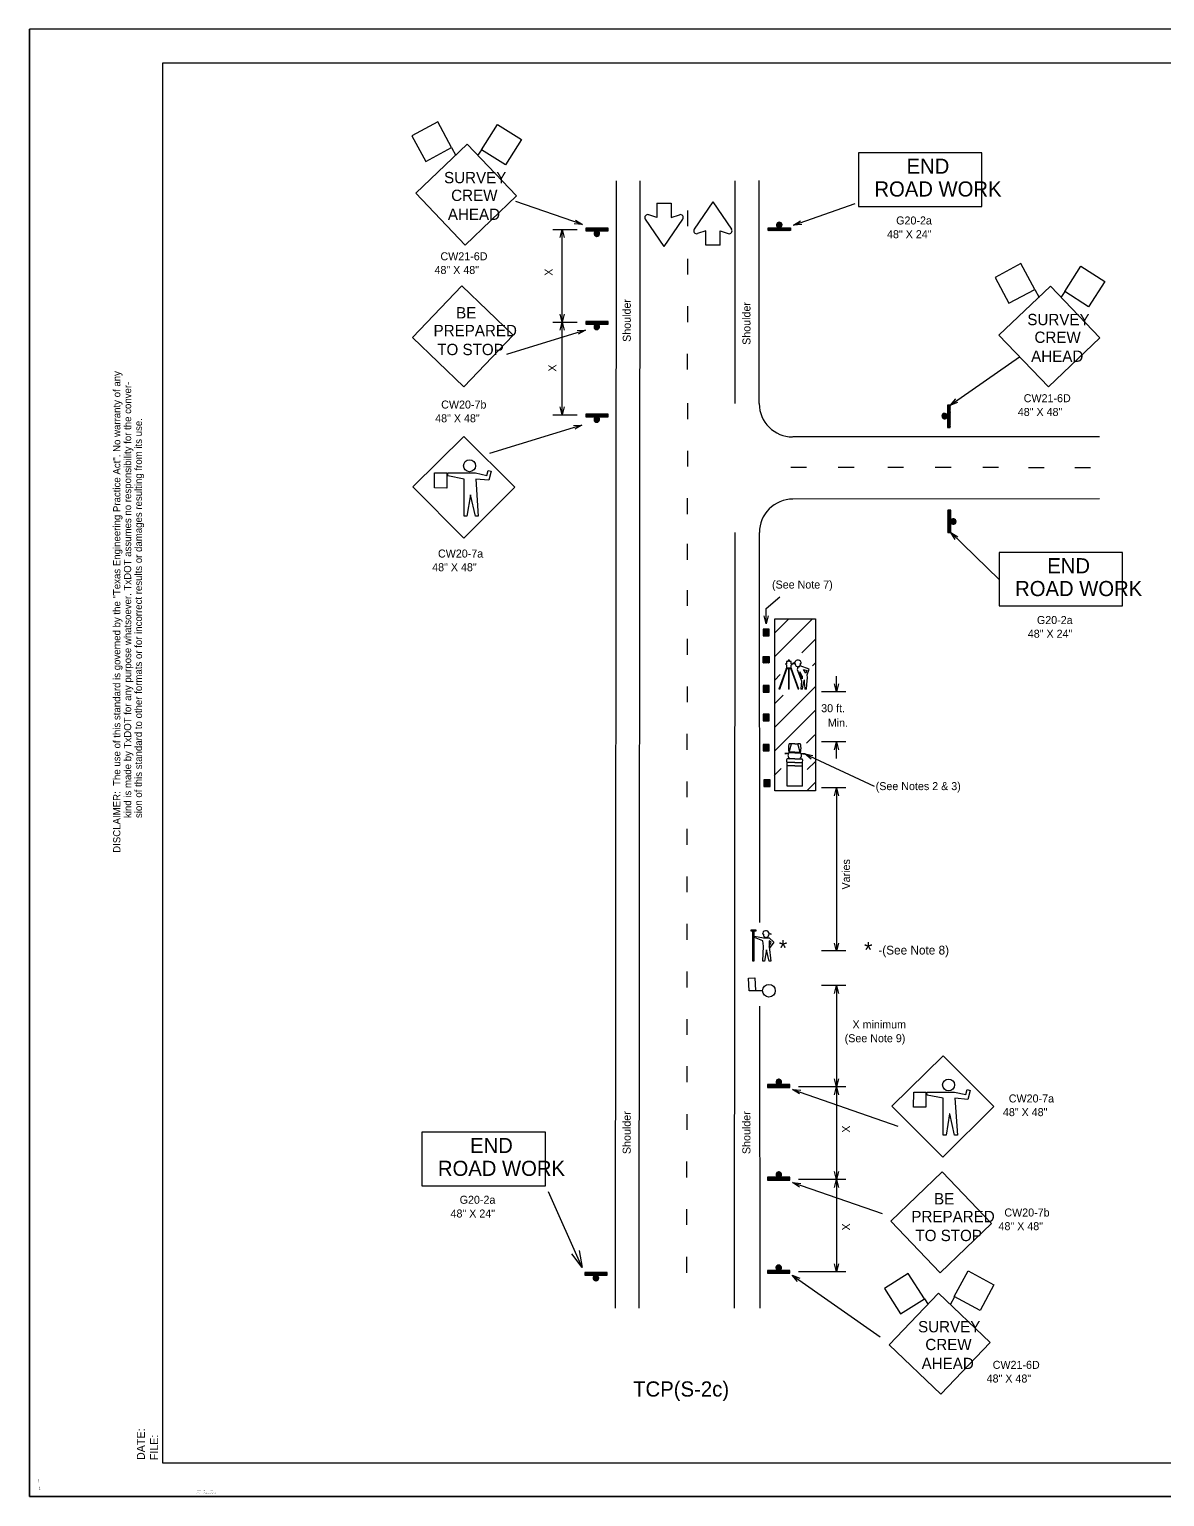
# Model space of a CAD drawing. Extents: x 23.9 to 57.9, y 11.9 to 33.9.
# Drawn here: x 23.87 to 40.89, y 11.95 to 33.95 of the extents above; entities that cross this region are included whole.
import ezdxf

# ---------------------------------------------------------------- set-up
doc = ezdxf.new("R2010")
doc.units = 0
for name, color, linetype in [('D_BATCH_PLOT', 7, 'Continuous'), ('D_SHEET_NUM_CODE', 7, 'Continuous'), ('D_SHEET_TXT_SUB_CODE', 7, 'Continuous'), ('Level 1', 7, 'Continuous')]:
    doc.layers.add(name, color=color, linetype=linetype)

msp = doc.modelspace()

# ---------------------------------------------------------------- linework, layer by layer
at = {"layer": 'D_BATCH_PLOT'}
msp.add_lwpolyline([(23.87, 11.949), (57.87, 11.949), (57.87, 33.949), (23.87, 33.949)], close=True, dxfattribs=at)
at = {"layer": 'Level 1'}
for p, q in [((23.87, 11.949), (23.87, 33.949)), ((57.87, 33.949), (23.87, 33.949)), ((30.196, 32.177), (30.261, 32.056)), ((30.646, 32.144), (30.589, 32.058)), ((32.657, 14.777), (32.671, 31.678)), ((33.013, 14.777), (33.027, 31.678)), ((34.449, 28.337), (34.452, 31.677)), ((34.811, 28.337), (34.808, 31.68)), ((32.161, 31.022), (31.164, 31.369)), ((33.277, 31.341), (33.49, 31.341)), ((33.277, 31.341), (33.277, 31.128)), ((33.49, 31.341), (33.49, 31.128)), ((34.116, 31.36), (33.837, 30.952)), ((34.116, 31.36), (34.396, 30.952)), ((35.325, 31.011), (36.246, 31.336)), ((33.383, 30.695), (33.104, 31.103)), ((33.277, 31.128), (33.153, 31.168)), ((33.383, 30.695), (33.663, 31.103)), ((33.49, 31.128), (33.614, 31.168)), ((31.714, 30.948), (32.08, 30.948)), ((31.826, 30.828), (31.856, 30.948)), ((31.855, 29.559), (31.855, 30.948)), ((31.856, 30.948), (31.886, 30.828)), ((32.545, 30.968), (32.211, 30.968)), ((32.211, 30.968), (32.211, 30.926)), ((32.211, 30.926), (32.365, 30.926)), ((32.387, 30.926), (32.545, 30.926)), ((32.545, 30.926), (32.545, 30.968)), ((34.009, 30.926), (33.885, 30.886)), ((34.009, 30.713), (34.009, 30.926)), ((34.223, 30.926), (34.347, 30.886)), ((34.223, 30.713), (34.223, 30.926)), ((34.945, 30.933), (34.945, 30.975)), ((34.945, 30.975), (35.099, 30.975)), ((35.279, 30.933), (34.945, 30.933)), ((35.121, 30.975), (35.279, 30.975)), ((35.279, 30.975), (35.279, 30.933)), ((34.223, 30.713), (34.009, 30.713)), ((38.939, 30.049), (39.004, 29.927)), ((39.389, 30.016), (39.332, 29.93)), ((31.714, 29.559), (32.08, 29.559)), ((31.855, 29.559), (31.825, 29.679)), ((31.825, 29.439), (31.855, 29.559)), ((31.885, 29.679), (31.855, 29.559)), ((31.855, 29.559), (31.885, 29.439)), ((31.855, 28.17), (31.855, 29.559)), ((32.544, 29.57), (32.21, 29.57)), ((32.21, 29.57), (32.21, 29.528)), ((32.21, 29.528), (32.364, 29.528)), ((32.386, 29.528), (32.544, 29.528)), ((32.544, 29.528), (32.544, 29.57)), ((32.204, 29.44), (31.023, 29.072)), ((37.671, 28.315), (38.711, 29.04)), ((31.714, 28.17), (32.08, 28.17)), ((31.855, 28.17), (31.825, 28.29)), ((31.885, 28.29), (31.855, 28.17)), ((32.544, 28.181), (32.21, 28.181)), ((32.21, 28.181), (32.21, 28.139)), ((32.544, 28.139), (32.544, 28.181)), ((37.671, 28.315), (37.63, 28.315)), ((37.63, 28.315), (37.63, 28.161)), ((37.671, 27.981), (37.671, 28.315)), ((32.15, 28.016), (30.767, 27.59)), ((32.21, 28.139), (32.364, 28.139)), ((32.386, 28.139), (32.544, 28.139)), ((37.63, 28.14), (37.63, 27.981)), ((37.63, 27.981), (37.671, 27.981)), ((29.616, 27.087), (30.383, 27.843)), ((31.147, 27.084), (30.383, 27.843)), ((39.912, 27.841), (35.312, 27.837)), ((29.943, 27.072), (29.945, 27.299)), ((29.945, 27.299), (30.128, 27.298)), ((30.128, 27.298), (30.128, 27.071)), ((30.144, 27.298), (30.557, 27.297)), ((30.144, 27.254), (30.144, 27.298)), ((30.557, 27.297), (30.726, 27.26)), ((30.726, 27.26), (30.747, 27.335)), ((30.747, 27.335), (30.793, 27.325)), ((30.793, 27.325), (30.757, 27.189)), ((29.616, 27.087), (30.382, 26.321)), ((30.128, 27.071), (29.943, 27.072)), ((30.386, 27.206), (30.144, 27.254)), ((30.382, 26.321), (31.147, 27.084)), ((30.385, 26.651), (30.386, 27.206)), ((30.757, 27.189), (30.56, 27.206)), ((30.56, 27.206), (30.599, 26.652)), ((30.481, 26.971), (30.429, 26.651)), ((30.484, 26.971), (30.481, 26.971)), ((30.557, 26.651), (30.484, 26.971)), ((39.913, 26.909), (35.312, 26.905)), ((30.429, 26.651), (30.385, 26.651)), ((30.599, 26.652), (30.557, 26.651)), ((37.638, 26.738), (37.638, 26.404)), ((37.68, 26.738), (37.638, 26.738)), ((37.68, 26.579), (37.68, 26.738)), ((34.438, 14.776), (34.448, 26.405)), ((34.818, 20.556), (34.813, 26.405)), ((37.638, 26.404), (37.68, 26.404)), ((37.68, 26.404), (37.68, 26.558)), ((37.68, 26.404), (38.405, 25.701)), ((34.914, 25.267), (35.118, 25.442)), ((34.914, 25.034), (34.884, 25.154)), ((34.914, 25.034), (34.914, 25.267)), ((34.944, 25.154), (34.914, 25.034)), ((35.044, 24.546), (35.607, 25.11)), ((35.044, 24.9), (35.253, 25.11)), ((34.917, 24.905), (34.93, 24.905)), ((35.451, 24.601), (35.655, 24.804)), ((34.917, 24.498), (34.93, 24.498)), ((35.217, 24.42), (35.203, 24.436)), ((35.221, 24.436), (35.203, 24.436)), ((35.217, 24.42), (35.221, 24.42)), ((35.221, 24.47), (35.221, 24.436)), ((35.242, 24.47), (35.221, 24.47)), ((35.221, 24.42), (35.221, 24.373)), ((35.266, 24.491), (35.242, 24.491)), ((35.242, 24.491), (35.242, 24.47)), ((35.266, 24.47), (35.266, 24.491)), ((35.29, 24.47), (35.266, 24.47)), ((35.29, 24.436), (35.29, 24.47)), ((35.29, 24.436), (35.306, 24.436)), ((35.306, 24.42), (35.29, 24.42)), ((35.29, 24.373), (35.29, 24.42)), ((35.306, 24.42), (35.306, 24.436)), ((35.611, 24.407), (35.655, 24.451)), ((35.044, 24.193), (35.126, 24.275)), ((35.216, 24.36), (35.105, 24.054)), ((35.117, 24.054), (35.226, 24.36)), ((35.221, 24.373), (35.207, 24.36)), ((35.301, 24.36), (35.207, 24.36)), ((35.29, 24.373), (35.221, 24.373)), ((35.249, 24.36), (35.249, 24.054)), ((35.26, 24.054), (35.259, 24.36)), ((35.282, 24.36), (35.392, 24.054)), ((35.29, 24.373), (35.301, 24.36)), ((35.404, 24.054), (35.294, 24.36)), ((35.39, 24.386), (35.378, 24.352)), ((35.378, 24.352), (35.443, 24.179)), ((35.453, 24.212), (35.417, 24.318)), ((35.454, 24.251), (35.417, 24.318)), ((35.559, 24.356), (35.424, 24.404)), ((35.454, 24.251), (35.453, 24.212)), ((35.511, 24.298), (35.472, 24.35)), ((35.472, 24.35), (35.522, 24.334)), ((35.522, 24.334), (35.511, 24.298)), ((35.523, 24.125), (35.533, 24.232)), ((35.529, 24.272), (35.559, 24.356)), ((35.533, 24.232), (35.529, 24.272)), ((35.968, 24.016), (35.968, 24.25)), ((34.917, 24.062), (34.93, 24.062)), ((35.044, 23.486), (35.653, 24.095)), ((35.117, 24.054), (35.105, 24.054)), ((35.26, 24.054), (35.249, 24.054)), ((35.404, 24.054), (35.392, 24.054)), ((35.443, 24.179), (35.435, 24.054)), ((35.46, 24.054), (35.435, 24.054)), ((35.46, 24.054), (35.469, 24.123)), ((35.469, 24.123), (35.491, 24.198)), ((35.489, 24.125), (35.491, 24.198)), ((35.489, 24.125), (35.496, 24.054)), ((35.521, 24.054), (35.496, 24.054)), ((35.521, 24.054), (35.523, 24.125)), ((36.11, 24.016), (35.744, 24.016)), ((35.968, 24.016), (35.938, 24.136)), ((35.998, 24.136), (35.968, 24.016)), ((35.044, 23.839), (35.171, 23.967)), ((34.917, 23.63), (34.93, 23.63)), ((35.037, 23.126), (35.647, 23.736)), ((35.52, 23.246), (35.643, 23.37)), ((34.917, 23.178), (34.93, 23.178)), ((35.259, 23.11), (35.293, 23.234)), ((35.342, 23.11), (35.259, 23.11)), ((35.342, 23.102), (35.259, 23.102)), ((35.342, 23.234), (35.293, 23.234)), ((35.342, 23.234), (35.39, 23.234)), ((35.342, 23.11), (35.424, 23.11)), ((35.342, 23.102), (35.424, 23.102)), ((35.424, 23.11), (35.39, 23.234)), ((36.11, 23.264), (35.744, 23.264)), ((35.938, 23.144), (35.968, 23.264)), ((35.968, 23.264), (35.998, 23.144)), ((35.968, 23.015), (35.968, 23.264)), ((35.247, 23.092), (35.192, 23.092)), ((35.247, 23.089), (35.192, 23.089)), ((35.22, 23.084), (35.192, 23.084)), ((35.342, 23.011), (35.227, 23.011)), ((35.227, 22.601), (35.227, 22.956)), ((35.342, 22.956), (35.227, 22.956)), ((35.342, 22.907), (35.227, 22.907)), ((35.342, 23.011), (35.457, 23.011)), ((35.342, 22.956), (35.457, 22.956)), ((35.342, 22.907), (35.457, 22.907)), ((35.436, 23.092), (35.492, 23.092)), ((35.436, 23.089), (35.492, 23.089)), ((35.457, 22.601), (35.457, 22.956)), ((35.463, 23.084), (35.492, 23.084)), ((35.492, 23.084), (36.531, 22.601)), ((35.531, 22.849), (35.655, 22.973)), ((35.034, 22.76), (35.141, 22.867)), ((34.929, 22.646), (34.941, 22.646)), ((35.457, 22.601), (35.227, 22.601)), ((35.526, 22.53), (35.65, 22.654)), ((36.11, 22.575), (35.744, 22.575)), ((35.938, 22.455), (35.968, 22.575)), ((35.968, 22.575), (35.998, 22.455)), ((35.968, 22.575), (35.968, 20.132)), ((34.739, 20.33), (34.739, 20.354)), ((34.739, 20.354), (34.873, 20.328)), ((34.865, 20.284), (34.739, 20.33)), ((34.873, 20.203), (34.865, 20.284)), ((34.873, 20.328), (34.957, 20.328)), ((34.957, 20.328), (35.03, 20.26)), ((34.959, 20.284), (34.957, 20.199)), ((34.957, 20.199), (34.988, 20.255)), ((34.988, 20.255), (34.959, 20.284)), ((35.03, 20.26), (34.961, 20.166)), ((35.968, 20.129), (35.938, 20.249)), ((35.998, 20.249), (35.968, 20.129)), ((34.865, 19.978), (34.873, 20.203)), ((34.918, 20.148), (34.89, 19.979)), ((34.96, 19.979), (34.918, 20.148)), ((34.957, 20.199), (34.983, 19.978)), ((36.11, 20.132), (35.744, 20.132)), ((34.89, 19.979), (34.865, 19.978)), ((34.983, 19.978), (34.96, 19.979)), ((34.649, 19.724), (34.744, 19.73)), ((34.661, 19.534), (34.649, 19.724)), ((34.744, 19.73), (34.756, 19.54)), ((36.11, 19.612), (35.744, 19.612)), ((35.938, 19.492), (35.968, 19.612)), ((35.968, 19.612), (35.968, 19.484)), ((35.968, 19.612), (35.998, 19.492)), ((34.861, 19.534), (34.661, 19.534)), ((35.968, 19.484), (35.968, 18.095)), ((34.822, 14.776), (34.819, 19.305)), ((36.797, 17.803), (37.565, 18.559)), ((38.329, 17.799), (37.565, 18.559)), ((35.094, 18.126), (34.935, 18.126)), ((34.935, 18.126), (34.935, 18.084)), ((34.935, 18.084), (35.269, 18.084)), ((35.269, 18.126), (35.115, 18.126)), ((35.269, 18.084), (35.269, 18.126)), ((35.311, 18.054), (36.889, 17.506)), ((36.11, 18.095), (35.399, 18.095)), ((35.968, 18.095), (35.938, 18.215)), ((35.938, 17.975), (35.968, 18.095)), ((35.998, 18.215), (35.968, 18.095)), ((35.968, 18.095), (35.998, 17.975)), ((35.968, 18.095), (35.968, 16.706)), ((37.907, 17.976), (37.929, 18.051)), ((37.929, 18.051), (37.974, 18.04)), ((37.974, 18.04), (37.938, 17.904)), ((37.125, 17.787), (37.126, 18.015)), ((37.126, 18.015), (37.309, 18.014)), ((37.309, 18.014), (37.309, 17.787)), ((37.325, 18.014), (37.738, 18.012)), ((37.326, 17.97), (37.325, 18.014)), ((37.567, 17.922), (37.326, 17.97)), ((37.567, 17.367), (37.567, 17.922)), ((37.738, 18.012), (37.907, 17.976)), ((37.938, 17.904), (37.741, 17.921)), ((37.741, 17.921), (37.781, 17.367)), ((36.797, 17.803), (37.563, 17.037)), ((37.309, 17.787), (37.125, 17.787)), ((37.563, 17.037), (38.329, 17.799)), ((37.662, 17.687), (37.611, 17.367)), ((37.665, 17.687), (37.662, 17.687)), ((37.739, 17.367), (37.665, 17.687)), ((37.611, 17.367), (37.567, 17.367)), ((37.781, 17.367), (37.739, 17.367)), ((35.094, 16.737), (34.935, 16.737)), ((34.935, 16.737), (34.935, 16.695)), ((35.269, 16.737), (35.115, 16.737)), ((35.269, 16.695), (35.269, 16.737)), ((35.968, 16.706), (35.938, 16.826)), ((35.998, 16.826), (35.968, 16.706)), ((32.158, 15.385), (31.65, 16.518)), ((34.935, 16.695), (35.269, 16.695)), ((35.311, 16.658), (36.651, 16.194)), ((36.11, 16.706), (35.399, 16.706)), ((35.938, 16.586), (35.968, 16.706)), ((35.968, 16.706), (35.968, 15.317)), ((35.968, 16.706), (35.998, 16.586)), ((35.968, 15.317), (35.938, 15.437)), ((35.998, 15.437), (35.968, 15.317)), ((32.532, 15.309), (32.198, 15.309)), ((32.198, 15.309), (32.198, 15.267)), ((32.198, 15.267), (32.352, 15.267)), ((32.374, 15.267), (32.532, 15.267)), ((32.532, 15.267), (32.532, 15.309)), ((35.093, 15.339), (34.934, 15.339)), ((34.934, 15.339), (34.934, 15.298)), ((34.934, 15.298), (35.268, 15.298)), ((35.268, 15.339), (35.114, 15.339)), ((35.268, 15.298), (35.268, 15.339)), ((35.303, 15.269), (36.625, 14.344)), ((36.11, 15.317), (35.399, 15.317)), ((37.286, 14.915), (37.343, 14.829)), ((37.736, 14.947), (37.671, 14.826)), ((57.87, 11.949), (23.87, 11.949))]:
    msp.add_line(p, q, dxfattribs=at)
for points in [[(25.87, 33.449), (57.37, 33.449), (57.37, 12.449), (25.87, 12.449)], [(29.811, 31.969), (30.199, 32.178), (29.991, 32.564), (29.603, 32.354)], [(31.005, 31.917), (30.646, 32.144), (30.888, 32.524), (31.246, 32.297)], [(30.401, 30.715), (29.661, 31.49), (30.432, 32.227), (31.172, 31.453)], [(36.296, 32.097), (36.296, 31.294), (38.148, 31.294), (38.148, 32.097)], [(38.553, 29.841), (38.942, 30.05), (38.734, 30.436), (38.345, 30.226)], [(39.747, 29.789), (39.389, 30.016), (39.63, 30.396), (39.989, 30.169)], [(30.383, 28.59), (31.123, 29.364), (30.351, 30.102), (29.611, 29.328)], [(39.144, 28.587), (38.404, 29.361), (39.175, 30.099), (39.915, 29.325)], [(38.405, 26.107), (38.405, 25.304), (40.257, 25.304), (40.257, 26.107)], [(35.044, 25.11), (35.655, 25.11), (35.655, 22.532), (35.044, 22.532)], [(34.868, 24.856), (34.961, 24.856), (34.961, 24.955), (34.868, 24.955)], [(34.868, 24.547), (34.961, 24.547), (34.961, 24.448), (34.868, 24.448)], [(34.868, 24.013), (34.961, 24.013), (34.961, 24.112), (34.868, 24.112)], [(34.868, 23.581), (34.961, 23.581), (34.961, 23.68), (34.868, 23.68)], [(34.868, 23.129), (34.961, 23.129), (34.961, 23.228), (34.868, 23.228)], [(34.88, 22.597), (34.973, 22.597), (34.973, 22.696), (34.88, 22.696)], [(34.731, 20.422), (34.731, 19.978), (34.714, 19.978), (34.714, 20.422)], [(29.752, 17.414), (29.752, 16.611), (31.605, 16.611), (31.605, 17.414)], [(37.521, 15.306), (36.781, 16.08), (37.553, 16.818), (38.293, 16.044)], [(36.927, 14.688), (37.286, 14.915), (37.044, 15.295), (36.686, 15.068)], [(38.121, 14.74), (37.733, 14.949), (37.941, 15.334), (38.329, 15.125)], [(37.531, 13.486), (38.271, 14.26), (37.499, 14.998), (36.759, 14.224)]]:
    msp.add_lwpolyline(points, close=True, dxfattribs=at)
for points in [[(32.057, 31.09), (32.161, 31.022), (32.037, 31.033)], [(33.738, 30.996), (33.738, 31.234)], [(35.069, 31.015), (35.132, 31.051)], [(35.07, 31.024), (35.124, 31.055)], [(35.07, 31.006), (35.139, 31.046)], [(35.072, 30.999), (35.144, 31.04)], [(35.073, 31.034), (35.113, 31.057)], [(35.076, 30.992), (35.148, 31.034)], [(35.08, 30.987), (35.151, 31.027)], [(35.448, 31.023), (35.325, 31.011), (35.428, 31.079)], [(32.211, 30.967), (32.281, 30.926)], [(32.211, 30.958), (32.266, 30.926)], [(32.211, 30.949), (32.251, 30.926)], [(32.211, 30.941), (32.236, 30.926)], [(32.211, 30.932), (32.221, 30.926)], [(32.224, 30.968), (32.296, 30.926)], [(32.239, 30.968), (32.311, 30.926)], [(32.254, 30.968), (32.326, 30.926)], [(32.269, 30.968), (32.341, 30.926)], [(32.284, 30.968), (32.356, 30.926)], [(32.299, 30.968), (32.415, 30.901)], [(32.314, 30.968), (32.407, 30.914)], [(32.329, 30.968), (32.401, 30.926)], [(32.335, 30.887), (32.398, 30.85)], [(32.335, 30.878), (32.39, 30.846)], [(32.336, 30.895), (32.404, 30.855)], [(32.338, 30.902), (32.409, 30.861)], [(32.339, 30.867), (32.378, 30.844)], [(32.341, 30.909), (32.413, 30.867)], [(32.344, 30.968), (32.416, 30.926)], [(32.346, 30.915), (32.416, 30.874)], [(32.352, 30.92), (32.418, 30.882)], [(32.359, 30.968), (32.431, 30.926)], [(32.36, 30.924), (32.418, 30.891)], [(32.374, 30.968), (32.446, 30.926)], [(32.389, 30.968), (32.461, 30.926)], [(32.404, 30.968), (32.476, 30.926)], [(32.418, 30.968), (32.491, 30.926)], [(32.433, 30.968), (32.506, 30.926)], [(32.448, 30.968), (32.521, 30.926)], [(32.463, 30.968), (32.536, 30.926)], [(32.478, 30.968), (32.545, 30.929)], [(32.493, 30.968), (32.545, 30.938)], [(32.508, 30.968), (32.545, 30.947)], [(32.523, 30.968), (32.545, 30.955)], [(32.538, 30.968), (32.545, 30.964)], [(34.945, 30.934), (35.016, 30.975)], [(34.945, 30.943), (35.001, 30.975)], [(34.945, 30.952), (34.986, 30.975)], [(34.945, 30.96), (34.971, 30.975)], [(34.945, 30.969), (34.956, 30.975)], [(34.958, 30.933), (35.031, 30.975)], [(34.973, 30.933), (35.046, 30.975)], [(34.988, 30.933), (35.061, 30.975)], [(35.003, 30.933), (35.076, 30.975)], [(35.018, 30.933), (35.091, 30.975)], [(35.033, 30.933), (35.15, 31)], [(35.048, 30.933), (35.141, 30.987)], [(35.063, 30.933), (35.135, 30.975)], [(35.078, 30.933), (35.15, 30.975)], [(35.086, 30.981), (35.152, 31.019)], [(35.093, 30.933), (35.165, 30.975)], [(35.094, 30.977), (35.152, 31.011)], [(35.108, 30.933), (35.18, 30.975)], [(35.123, 30.933), (35.195, 30.975)], [(35.138, 30.933), (35.21, 30.975)], [(35.153, 30.933), (35.225, 30.975)], [(35.168, 30.933), (35.24, 30.975)], [(35.183, 30.933), (35.255, 30.975)], [(35.198, 30.933), (35.27, 30.975)], [(35.213, 30.933), (35.279, 30.972)], [(35.228, 30.933), (35.279, 30.963)], [(35.243, 30.933), (35.279, 30.954)], [(35.258, 30.933), (35.279, 30.946)], [(35.273, 30.933), (35.279, 30.937)], [(33.738, 30.272), (33.738, 30.51)], [(33.738, 29.56), (33.738, 29.797)], [(32.21, 29.569), (32.28, 29.528)], [(32.21, 29.56), (32.265, 29.528)], [(32.21, 29.552), (32.25, 29.528)], [(32.21, 29.543), (32.235, 29.528)], [(32.21, 29.534), (32.22, 29.528)], [(32.223, 29.57), (32.295, 29.528)], [(32.238, 29.57), (32.31, 29.528)], [(32.253, 29.57), (32.325, 29.528)], [(32.268, 29.57), (32.34, 29.528)], [(32.283, 29.57), (32.355, 29.528)], [(32.298, 29.57), (32.414, 29.503)], [(32.313, 29.57), (32.406, 29.516)], [(32.328, 29.57), (32.4, 29.528)], [(32.333, 29.489), (32.397, 29.452)], [(32.334, 29.497), (32.403, 29.457)], [(32.337, 29.504), (32.408, 29.463)], [(32.34, 29.511), (32.412, 29.469)], [(32.343, 29.57), (32.415, 29.528)], [(32.345, 29.517), (32.415, 29.476)], [(32.351, 29.522), (32.417, 29.484)], [(32.358, 29.57), (32.43, 29.528)], [(32.359, 29.526), (32.417, 29.493)], [(32.373, 29.57), (32.445, 29.528)], [(32.388, 29.57), (32.46, 29.528)], [(32.402, 29.57), (32.475, 29.528)], [(32.417, 29.57), (32.49, 29.528)], [(32.432, 29.57), (32.505, 29.528)], [(32.447, 29.57), (32.52, 29.528)], [(32.462, 29.57), (32.535, 29.528)], [(32.477, 29.57), (32.544, 29.532)], [(32.492, 29.57), (32.544, 29.54)], [(32.507, 29.57), (32.544, 29.549)], [(32.522, 29.57), (32.544, 29.557)], [(32.537, 29.57), (32.544, 29.566)], [(32.08, 29.433), (32.204, 29.44), (32.098, 29.376)], [(32.334, 29.48), (32.388, 29.448)], [(32.338, 29.469), (32.377, 29.446)], [(33.737, 28.847), (33.737, 29.085)], [(37.753, 28.409), (37.671, 28.315), (37.787, 28.359)], [(32.21, 28.18), (32.28, 28.139)], [(32.21, 28.171), (32.265, 28.139)], [(32.21, 28.163), (32.25, 28.139)], [(32.223, 28.181), (32.295, 28.139)], [(32.238, 28.181), (32.31, 28.139)], [(32.253, 28.181), (32.325, 28.139)], [(32.268, 28.181), (32.34, 28.139)], [(32.283, 28.181), (32.355, 28.139)], [(32.298, 28.181), (32.414, 28.114)], [(32.313, 28.181), (32.406, 28.127)], [(32.328, 28.181), (32.4, 28.139)], [(32.343, 28.181), (32.415, 28.139)], [(32.358, 28.181), (32.43, 28.139)], [(32.373, 28.181), (32.445, 28.139)], [(32.388, 28.181), (32.46, 28.139)], [(32.402, 28.181), (32.475, 28.139)], [(32.417, 28.181), (32.49, 28.139)], [(32.432, 28.181), (32.505, 28.139)], [(32.447, 28.181), (32.52, 28.139)], [(32.462, 28.181), (32.535, 28.139)], [(32.477, 28.181), (32.544, 28.143)], [(32.492, 28.181), (32.544, 28.151)], [(32.507, 28.181), (32.544, 28.16)], [(32.522, 28.181), (32.544, 28.168)], [(32.537, 28.181), (32.544, 28.177)], [(33.738, 28.106), (33.738, 28.343)], [(37.57, 28.187), (37.548, 28.148)], [(37.581, 28.191), (37.55, 28.137)], [(37.59, 28.192), (37.554, 28.129)], [(37.598, 28.191), (37.559, 28.122)], [(37.606, 28.189), (37.564, 28.117)], [(37.612, 28.185), (37.571, 28.113)], [(37.618, 28.18), (37.578, 28.11)], [(37.623, 28.174), (37.585, 28.109)], [(37.628, 28.167), (37.594, 28.109)], [(37.671, 28.228), (37.604, 28.111)], [(37.671, 28.213), (37.618, 28.12)], [(37.67, 28.315), (37.63, 28.245)], [(37.662, 28.315), (37.63, 28.26)], [(37.653, 28.315), (37.63, 28.275)], [(37.644, 28.315), (37.63, 28.29)], [(37.636, 28.315), (37.63, 28.305)], [(37.671, 28.302), (37.63, 28.23)], [(37.671, 28.287), (37.63, 28.215)], [(37.671, 28.272), (37.63, 28.2)], [(37.671, 28.257), (37.63, 28.185)], [(37.671, 28.243), (37.63, 28.17)], [(37.671, 28.198), (37.63, 28.125)], [(37.671, 28.183), (37.63, 28.11)], [(37.671, 28.168), (37.63, 28.096)], [(32.027, 28.009), (32.15, 28.016), (32.045, 27.952)], [(32.21, 28.154), (32.235, 28.139)], [(32.21, 28.145), (32.22, 28.139)], [(32.333, 28.1), (32.397, 28.063)], [(32.334, 28.108), (32.403, 28.068)], [(32.334, 28.091), (32.388, 28.059)], [(32.337, 28.115), (32.408, 28.074)], [(32.338, 28.08), (32.377, 28.057)], [(32.34, 28.122), (32.412, 28.08)], [(32.345, 28.128), (32.415, 28.087)], [(32.351, 28.133), (32.417, 28.095)], [(32.359, 28.137), (32.417, 28.104)], [(37.671, 28.153), (37.63, 28.081)], [(37.671, 28.138), (37.63, 28.066)], [(37.671, 28.123), (37.63, 28.051)], [(37.671, 28.108), (37.63, 28.036)], [(37.671, 28.093), (37.63, 28.021)], [(37.671, 28.078), (37.63, 28.006)], [(37.671, 28.063), (37.63, 27.991)], [(37.671, 28.048), (37.633, 27.981)], [(37.671, 28.033), (37.642, 27.981)], [(37.671, 28.018), (37.65, 27.981)], [(37.671, 28.003), (37.659, 27.981)], [(37.671, 27.988), (37.668, 27.981)], [(33.738, 27.393), (33.738, 27.631)], [(35.52, 27.378), (35.282, 27.379)], [(36.232, 27.378), (35.995, 27.378)], [(36.974, 27.379), (36.737, 27.379)], [(37.687, 27.378), (37.449, 27.379)], [(38.399, 27.378), (38.162, 27.378)], [(39.082, 27.375), (38.845, 27.375)], [(39.776, 27.375), (39.539, 27.375)], [(33.737, 26.681), (33.737, 26.918)], [(37.638, 26.731), (37.642, 26.738)], [(37.638, 26.716), (37.651, 26.738)], [(37.638, 26.701), (37.659, 26.738)], [(37.638, 26.686), (37.668, 26.738)], [(37.638, 26.671), (37.677, 26.738)], [(37.638, 26.656), (37.68, 26.729)], [(37.638, 26.641), (37.68, 26.713)], [(37.638, 26.626), (37.68, 26.698)], [(37.638, 26.611), (37.68, 26.684)], [(37.638, 26.596), (37.68, 26.669)], [(37.638, 26.581), (37.68, 26.654)], [(37.638, 26.566), (37.68, 26.639)], [(37.638, 26.552), (37.68, 26.624)], [(37.638, 26.537), (37.68, 26.609)], [(37.638, 26.492), (37.705, 26.608)], [(37.638, 26.507), (37.692, 26.6)], [(37.638, 26.522), (37.68, 26.594)], [(37.638, 26.477), (37.68, 26.549)], [(37.638, 26.462), (37.68, 26.534)], [(37.638, 26.447), (37.68, 26.519)], [(37.638, 26.432), (37.68, 26.504)], [(37.638, 26.417), (37.68, 26.489)], [(37.639, 26.404), (37.68, 26.474)], [(37.648, 26.404), (37.68, 26.459)], [(37.657, 26.404), (37.68, 26.444)], [(37.665, 26.404), (37.68, 26.429)], [(37.674, 26.404), (37.68, 26.414)], [(37.745, 26.299), (37.68, 26.404), (37.787, 26.342)], [(37.682, 26.552), (37.715, 26.61)], [(37.686, 26.545), (37.724, 26.611)], [(37.691, 26.539), (37.732, 26.609)], [(37.697, 26.534), (37.739, 26.606)], [(37.704, 26.531), (37.745, 26.602)], [(37.711, 26.528), (37.751, 26.597)], [(37.719, 26.527), (37.756, 26.591)], [(37.728, 26.528), (37.76, 26.582)], [(37.739, 26.532), (37.762, 26.571)], [(33.735, 25.997), (33.735, 26.235)], [(33.735, 25.303), (33.735, 25.541)], [(34.868, 24.954), (34.872, 24.955)], [(34.868, 24.943), (34.891, 24.955)], [(34.868, 24.932), (34.909, 24.955)], [(34.868, 24.921), (34.928, 24.955)], [(34.868, 24.91), (34.947, 24.955)], [(34.868, 24.899), (34.961, 24.952)], [(34.868, 24.888), (34.961, 24.941)], [(34.868, 24.877), (34.961, 24.93)], [(34.868, 24.866), (34.961, 24.919)], [(34.871, 24.856), (34.961, 24.908)], [(34.89, 24.856), (34.961, 24.897)], [(34.909, 24.856), (34.961, 24.887)], [(34.928, 24.856), (34.961, 24.876)], [(34.947, 24.856), (34.961, 24.865)], [(33.733, 24.572), (33.734, 24.81)], [(34.868, 24.538), (34.961, 24.484)], [(34.868, 24.527), (34.961, 24.473)], [(34.868, 24.516), (34.961, 24.462)], [(34.868, 24.505), (34.961, 24.451)], [(34.868, 24.494), (34.947, 24.448)], [(34.868, 24.483), (34.928, 24.448)], [(34.868, 24.472), (34.909, 24.448)], [(34.868, 24.461), (34.891, 24.448)], [(34.868, 24.45), (34.872, 24.448)], [(34.871, 24.547), (34.961, 24.495)], [(34.89, 24.547), (34.961, 24.506)], [(34.909, 24.547), (34.961, 24.517)], [(34.928, 24.547), (34.961, 24.528)], [(34.947, 24.547), (34.961, 24.539)], [(35.342, 24.455), (35.311, 24.44), (35.35, 24.44)], [(35.425, 24.44), (35.439, 24.439)], [(33.733, 23.86), (33.733, 24.097)], [(34.868, 24.11), (34.872, 24.112)], [(34.868, 24.099), (34.891, 24.112)], [(34.868, 24.088), (34.909, 24.112)], [(34.868, 24.077), (34.928, 24.112)], [(34.868, 24.066), (34.947, 24.112)], [(34.868, 24.055), (34.961, 24.109)], [(34.868, 24.044), (34.961, 24.098)], [(34.868, 24.033), (34.961, 24.087)], [(34.868, 24.022), (34.961, 24.076)], [(34.871, 24.013), (34.961, 24.065)], [(34.89, 24.013), (34.961, 24.054)], [(34.909, 24.013), (34.961, 24.043)], [(34.928, 24.013), (34.961, 24.032)], [(34.947, 24.013), (34.961, 24.021)], [(34.868, 23.678), (34.872, 23.68)], [(34.868, 23.667), (34.891, 23.68)], [(34.868, 23.656), (34.909, 23.68)], [(34.868, 23.645), (34.928, 23.68)], [(34.868, 23.634), (34.947, 23.68)], [(34.868, 23.623), (34.961, 23.677)], [(34.868, 23.612), (34.961, 23.666)], [(34.868, 23.601), (34.961, 23.655)], [(34.868, 23.59), (34.961, 23.644)], [(34.871, 23.581), (34.961, 23.633)], [(34.89, 23.581), (34.961, 23.622)], [(34.909, 23.581), (34.961, 23.611)], [(34.928, 23.581), (34.961, 23.6)], [(34.947, 23.581), (34.961, 23.589)], [(33.732, 23.147), (33.732, 23.385)], [(34.868, 23.226), (34.872, 23.228)], [(34.868, 23.215), (34.891, 23.228)], [(34.868, 23.204), (34.909, 23.228)], [(34.868, 23.193), (34.928, 23.228)], [(34.868, 23.182), (34.947, 23.228)], [(34.868, 23.171), (34.961, 23.225)], [(34.868, 23.16), (34.961, 23.214)], [(34.868, 23.149), (34.961, 23.203)], [(34.868, 23.138), (34.961, 23.192)], [(34.871, 23.129), (34.961, 23.181)], [(34.89, 23.129), (34.961, 23.17)], [(34.909, 23.129), (34.961, 23.159)], [(34.928, 23.129), (34.961, 23.148)], [(34.947, 23.129), (34.961, 23.137)], [(35.587, 23.005), (35.492, 23.084), (35.613, 23.059)], [(33.732, 22.435), (33.732, 22.672)], [(34.88, 22.694), (34.883, 22.696)], [(34.88, 22.683), (34.902, 22.696)], [(34.88, 22.672), (34.921, 22.696)], [(34.88, 22.661), (34.94, 22.696)], [(34.88, 22.65), (34.959, 22.696)], [(34.88, 22.639), (34.973, 22.693)], [(34.88, 22.628), (34.973, 22.682)], [(34.88, 22.617), (34.973, 22.671)], [(34.88, 22.606), (34.973, 22.66)], [(34.883, 22.597), (34.973, 22.649)], [(34.901, 22.597), (34.973, 22.638)], [(34.92, 22.597), (34.973, 22.627)], [(34.94, 22.597), (34.973, 22.616)], [(34.958, 22.597), (34.973, 22.605)], [(33.731, 21.722), (33.731, 21.96)], [(33.731, 21.01), (33.731, 21.247)], [(33.73, 20.297), (33.73, 20.535)], [(34.691, 20.446), (34.757, 20.446), (34.757, 20.426), (34.691, 20.426), (34.691, 20.446)], [(34.875, 20.381), (34.861, 20.381)], [(34.958, 20.397), (34.989, 20.382), (34.95, 20.382)], [(33.729, 19.585), (33.73, 19.822)], [(33.729, 18.872), (33.729, 19.11)], [(33.729, 18.165), (33.729, 18.402)], [(35.002, 18.084), (34.935, 18.123)], [(34.987, 18.084), (34.935, 18.114)], [(34.972, 18.084), (34.935, 18.105)], [(34.957, 18.084), (34.935, 18.097)], [(34.942, 18.084), (34.935, 18.088)], [(35.017, 18.084), (34.945, 18.126)], [(35.032, 18.084), (34.96, 18.126)], [(35.047, 18.084), (34.975, 18.126)], [(35.062, 18.084), (34.99, 18.126)], [(35.077, 18.084), (35.005, 18.126)], [(35.092, 18.084), (35.02, 18.126)], [(35.107, 18.084), (35.034, 18.126)], [(35.122, 18.084), (35.049, 18.126)], [(35.128, 18.132), (35.063, 18.17)], [(35.121, 18.128), (35.063, 18.162)], [(35.134, 18.138), (35.064, 18.178)], [(35.137, 18.084), (35.064, 18.126)], [(35.181, 18.084), (35.065, 18.151)], [(35.139, 18.143), (35.067, 18.185)], [(35.143, 18.15), (35.071, 18.191)], [(35.167, 18.084), (35.073, 18.138)], [(35.145, 18.157), (35.076, 18.197)], [(35.152, 18.084), (35.079, 18.126)], [(35.146, 18.166), (35.083, 18.202)], [(35.145, 18.175), (35.091, 18.206)], [(35.141, 18.185), (35.102, 18.208)], [(35.197, 18.084), (35.124, 18.126)], [(35.211, 18.084), (35.139, 18.126)], [(35.226, 18.084), (35.154, 18.126)], [(35.241, 18.084), (35.169, 18.126)], [(35.256, 18.084), (35.184, 18.126)], [(35.269, 18.085), (35.199, 18.126)], [(35.269, 18.094), (35.214, 18.126)], [(35.269, 18.103), (35.229, 18.126)], [(35.269, 18.111), (35.244, 18.126)], [(35.269, 18.12), (35.259, 18.126)], [(35.413, 17.986), (35.311, 18.054), (35.434, 18.042)], [(33.728, 17.447), (33.728, 17.685)], [(33.727, 16.735), (33.727, 16.972)], [(35.002, 16.695), (34.935, 16.734)], [(34.987, 16.695), (34.935, 16.725)], [(35.017, 16.695), (34.945, 16.737)], [(35.032, 16.695), (34.96, 16.737)], [(35.047, 16.695), (34.975, 16.737)], [(35.062, 16.695), (34.99, 16.737)], [(35.077, 16.695), (35.005, 16.737)], [(35.092, 16.695), (35.02, 16.737)], [(35.107, 16.695), (35.034, 16.737)], [(35.122, 16.695), (35.049, 16.737)], [(35.128, 16.743), (35.063, 16.781)], [(35.121, 16.739), (35.063, 16.773)], [(35.134, 16.749), (35.064, 16.789)], [(35.137, 16.695), (35.064, 16.737)], [(35.181, 16.695), (35.065, 16.763)], [(35.139, 16.755), (35.067, 16.796)], [(35.143, 16.761), (35.071, 16.803)], [(35.167, 16.695), (35.073, 16.749)], [(35.145, 16.768), (35.076, 16.808)], [(35.152, 16.695), (35.079, 16.737)], [(35.146, 16.777), (35.083, 16.813)], [(35.145, 16.786), (35.091, 16.817)], [(35.141, 16.796), (35.102, 16.819)], [(35.197, 16.695), (35.124, 16.737)], [(35.211, 16.695), (35.139, 16.737)], [(35.226, 16.695), (35.154, 16.737)], [(35.241, 16.695), (35.169, 16.737)], [(35.256, 16.695), (35.184, 16.737)], [(35.269, 16.697), (35.199, 16.737)], [(35.269, 16.705), (35.214, 16.737)], [(35.269, 16.714), (35.229, 16.737)], [(35.269, 16.722), (35.244, 16.737)], [(35.269, 16.731), (35.259, 16.737)], [(34.972, 16.695), (34.935, 16.716)], [(34.957, 16.695), (34.935, 16.708)], [(34.942, 16.695), (34.935, 16.699)], [(35.414, 16.59), (35.311, 16.658), (35.434, 16.646)], [(33.727, 16.022), (33.727, 16.26)], [(32.113, 15.639), (32.158, 15.385), (31.999, 15.588)], [(33.726, 15.304), (33.726, 15.542)], [(35.141, 15.363), (35.07, 15.405)], [(35.144, 15.371), (35.075, 15.41)], [(35.145, 15.379), (35.081, 15.415)], [(35.144, 15.388), (35.09, 15.419)], [(35.14, 15.399), (35.101, 15.421)], [(32.198, 15.308), (32.268, 15.267)], [(32.198, 15.299), (32.253, 15.267)], [(32.198, 15.29), (32.238, 15.267)], [(32.198, 15.282), (32.224, 15.267)], [(32.198, 15.273), (32.208, 15.267)], [(32.211, 15.309), (32.283, 15.267)], [(32.226, 15.309), (32.298, 15.267)], [(32.241, 15.309), (32.313, 15.267)], [(32.256, 15.309), (32.328, 15.267)], [(32.271, 15.309), (32.343, 15.267)], [(32.286, 15.309), (32.402, 15.242)], [(32.301, 15.309), (32.394, 15.255)], [(32.316, 15.309), (32.388, 15.267)], [(32.322, 15.228), (32.385, 15.191)], [(32.323, 15.236), (32.391, 15.196)], [(32.323, 15.219), (32.377, 15.187)], [(32.325, 15.243), (32.397, 15.202)], [(32.326, 15.208), (32.365, 15.185)], [(32.329, 15.25), (32.401, 15.208)], [(32.331, 15.309), (32.403, 15.267)], [(32.333, 15.256), (32.403, 15.215)], [(32.339, 15.261), (32.405, 15.223)], [(32.346, 15.309), (32.418, 15.267)], [(32.347, 15.265), (32.405, 15.232)], [(32.361, 15.309), (32.433, 15.267)], [(32.376, 15.309), (32.448, 15.267)], [(32.391, 15.309), (32.463, 15.267)], [(32.406, 15.309), (32.478, 15.267)], [(32.421, 15.309), (32.493, 15.267)], [(32.436, 15.309), (32.508, 15.267)], [(32.45, 15.309), (32.523, 15.267)], [(32.466, 15.309), (32.532, 15.27)], [(32.48, 15.309), (32.532, 15.279)], [(32.495, 15.309), (32.532, 15.288)], [(32.51, 15.309), (32.532, 15.296)], [(32.525, 15.309), (32.532, 15.305)], [(35.001, 15.298), (34.934, 15.336)], [(34.986, 15.298), (34.934, 15.327)], [(34.971, 15.298), (34.934, 15.319)], [(34.956, 15.298), (34.934, 15.31)], [(34.941, 15.298), (34.934, 15.301)], [(35.016, 15.298), (34.943, 15.339)], [(35.031, 15.298), (34.959, 15.339)], [(35.046, 15.298), (34.974, 15.339)], [(35.061, 15.298), (34.988, 15.339)], [(35.076, 15.298), (35.003, 15.339)], [(35.091, 15.298), (35.018, 15.339)], [(35.106, 15.298), (35.033, 15.339)], [(35.12, 15.298), (35.048, 15.339)], [(35.127, 15.346), (35.061, 15.384)], [(35.12, 15.341), (35.062, 15.375)], [(35.133, 15.351), (35.063, 15.391)], [(35.135, 15.298), (35.063, 15.339)], [(35.18, 15.298), (35.064, 15.365)], [(35.138, 15.357), (35.066, 15.398)], [(35.165, 15.298), (35.072, 15.351)], [(35.15, 15.298), (35.078, 15.339)], [(35.195, 15.298), (35.123, 15.339)], [(35.21, 15.298), (35.138, 15.339)], [(35.225, 15.298), (35.153, 15.339)], [(35.24, 15.298), (35.168, 15.339)], [(35.255, 15.298), (35.183, 15.339)], [(35.268, 15.299), (35.198, 15.339)], [(35.268, 15.307), (35.213, 15.339)], [(35.268, 15.316), (35.228, 15.339)], [(35.268, 15.325), (35.243, 15.339)], [(35.268, 15.333), (35.258, 15.339)], [(35.386, 15.177), (35.303, 15.269), (35.419, 15.226)]]:
    msp.add_lwpolyline(points, dxfattribs=at)
for centre, radius in [((30.468, 27.406), 0.0893), ((34.955, 19.534), 0.0944), ((37.649, 18.121), 0.0893)]:
    msp.add_circle(centre, radius, dxfattribs=at)
for centre, radius, start, end in [((33.139, 31.127), 0.0433, 72.1824, 214.4455), ((33.628, 31.127), 0.0433, 325.5546, 107.8176), ((35.111, 31.015), 0.0417, 284.5051, 254.7774), ((32.376, 30.886), 0.0417, 105.2226, 75.4949), ((33.872, 30.927), 0.0433, 145.5546, 287.8176), ((34.36, 30.927), 0.0433, 252.1824, 34.4455), ((32.375, 29.488), 0.0417, 105.2226, 75.4949), ((35.311, 28.337), 0.5, 180.0472, 270.0472), ((37.589, 28.15), 0.0417, 15.2226, 345.4949), ((32.375, 28.099), 0.0417, 105.2226, 75.4949), ((35.313, 26.405), 0.5, 90.0472, 180.0472), ((37.72, 26.569), 0.0417, 195.2226, 165.4949), ((35.277, 23.204), 0.0345, 61.8801, 118.1199), ((35.407, 23.204), 0.0345, 61.8801, 118.1199), ((35.104, 18.166), 0.0417, 285.2226, 255.4949), ((35.104, 16.777), 0.0417, 285.2226, 255.4949), ((35.103, 15.38), 0.0417, 285.2226, 255.4949), ((32.363, 15.227), 0.0417, 105.2226, 75.4949)]:
    msp.add_arc(centre, radius, start, end, dxfattribs=at)
for centre, major_axis, ratio, start_param, end_param in [((35.39, 24.443), (0.0473, -0.0135), 0.99, 0.210227, 3.163903), ((35.388, 24.43), (-0.0373, 0.0106), 0.99, 0.014829, 3.68237), ((35.386, 24.437), (0, 0.0514), 0.946382, 3.218944, 4.0255), ((35.265, 23.056), (-0.0057, 0.0456), 0.503092, 0, 3.141593), ((35.26, 23.172), (0.0007, 0.0622), 0.2034, 0, 3.141593), ((35.419, 23.056), (0.0057, 0.0456), 0.503092, 3.141593, 6.283185), ((35.424, 23.172), (-0.0007, 0.0622), 0.2034, 3.141593, 6.283185), ((35.227, 22.984), (0, 0.0272), 0.269913, 0, 3.141593), ((35.456, 22.984), (0, 0.0272), 0.269913, 3.141593, 6.283185), ((34.91, 20.385), (-0.0473, -0.0135), 0.99, 3.119282, 6.072959), ((34.913, 20.372), (0.0373, 0.0106), 0.99, 2.600815, 6.268357)]:
    msp.add_ellipse(centre, major_axis=major_axis, ratio=ratio, start_param=start_param, end_param=end_param, dxfattribs=at)

# ---------------------------------------------------------------- texts
at = {"layer": 'D_SHEET_NUM_CODE'}
msp.add_text('$TCP(S-2c)-10$', height=0.015, dxfattribs=at).set_placement((26.516, 11.994))
at = {"layer": 'D_SHEET_TXT_SUB_CODE'}
for s, p in [('$TIME$', (24.013, 12.163)), ('$DATE$', (24.014, 12.053)), ('$FILE$', (24.031, 12.052))]:
    msp.add_text(s, height=0.01, rotation=90, dxfattribs=at).set_placement(p)
for s, p in [('$DST$', (26.375, 11.996)), ('$C$', (26.385, 12.037)), ('$S$', (26.421, 12.037)), ('$CTY$', (26.475, 11.996)), ('$J$', (26.482, 12.037)), ('$HWY$', (26.577, 12.037))]:
    msp.add_text(s, height=0.01, dxfattribs=at).set_placement(p)
at = {"layer": 'Level 1'}
for s, height, rotation, p in [('END', 0.2269, 0, (37.019, 31.784)), ('ROAD WORK', 0.2269, 0, (36.537, 31.442)), ('X', 0.12, 90, (31.715, 30.254)), ('Shoulder', 0.12, 90, (32.885, 29.263)), ('Shoulder', 0.12, 90, (34.679, 29.218)), ('DISCLAIMER:  The use of this standard is governed by the "Texas Engineering Practice Act". No warranty of any ', 0.108, 90, (25.234, 21.602)), ('X', 0.12, 90, (31.768, 28.817)), ('             kind is made by TxDOT for any purpose whatsoever. TxDOT assumes no responsibility for the conver-', 0.108, 90, (25.396, 21.602)), ('             sion of this standard to other formats or for incorrect results or damages resulting from its use.', 0.108, 90, (25.558, 21.602)), ('END', 0.2269, 0, (39.128, 25.793)), ('ROAD WORK', 0.2269, 0, (38.646, 25.451)), ('Varies', 0.12, 90, (36.171, 21.052)), ('Shoulder', 0.12, 90, (32.884, 17.085)), ('Shoulder', 0.12, 90, (34.678, 17.085)), ('X', 0.12, 90, (36.172, 17.406)), ('END', 0.2269, 0, (30.476, 17.101)), ('ROAD WORK', 0.2269, 0, (29.994, 16.758)), ('X', 0.12, 90, (36.172, 15.939)), ('DATE:', 0.12, 90, (25.602, 12.498)), ('FILE:', 0.12, 90, (25.799, 12.495))]:
    msp.add_text(s, height=height, rotation=rotation, dxfattribs=at).set_placement(p)
for s, height, p in [('SURVEY', 0.1698, (30.086, 31.641)), ('CREW', 0.1698, (30.193, 31.375)), ('AHEAD', 0.1698, (30.143, 31.091)), ('G20-2a', 0.12, (36.863, 31.023)), ('48" X 24"', 0.12, (36.726, 30.817)), ('CW21-6D', 0.12, (30.032, 30.486)), ('48" X 48"', 0.12, (29.943, 30.281)), ('BE', 0.1698, (30.267, 29.614)), ('PREPARED', 0.1698, (29.929, 29.348)), ('SURVEY', 0.1698, (38.829, 29.513)), ('CREW', 0.1698, (38.936, 29.247)), ('TO STOP', 0.1698, (29.984, 29.064)), ('AHEAD', 0.1698, (38.886, 28.963)), ('CW20-7b', 0.12, (30.043, 28.263)), ('CW21-6D', 0.12, (38.775, 28.358)), ('48" X 48"', 0.12, (29.953, 28.057)), ('48" X 48"', 0.12, (38.686, 28.152)), ('CW20-7a', 0.12, (29.995, 26.029)), ('48" X 48"', 0.12, (29.908, 25.824)), ('(See Note 7)', 0.12, (35.002, 25.564)), ('G20-2a', 0.12, (38.973, 25.032)), ('48" X 24"', 0.12, (38.836, 24.827)), ('30 ft.', 0.12, (35.739, 23.71)), ('Min.', 0.12, (35.838, 23.492)), ('(See Notes 2 & 3)', 0.12, (36.556, 22.542)), ('*', 0.24, (35.105, 20.055)), ('*', 0.24, (36.382, 20.026)), ('-(See Note 8)', 0.132, (36.596, 20.077)), ('X minimum', 0.12, (36.208, 18.969)), ('(See Note 9)', 0.12, (36.091, 18.762)), ('CW20-7a', 0.12, (38.551, 17.859)), ('48" X 48"', 0.12, (38.463, 17.654)), ('G20-2a', 0.12, (30.32, 16.34)), ('BE', 0.1698, (37.431, 16.33)), ('48" X 24"', 0.12, (30.183, 16.134)), ('PREPARED', 0.1698, (37.091, 16.064)), ('48" X 48"', 0.12, (38.397, 15.944)), ('CW20-7b', 0.12, (38.485, 16.149)), ('TO STOP', 0.1698, (37.152, 15.78)), ('SURVEY', 0.1698, (37.191, 14.412)), ('CREW', 0.1698, (37.3, 14.145)), ('AHEAD', 0.1698, (37.244, 13.861)), ('CW21-6D', 0.12, (38.31, 13.865)), ('TCP(S-2c)', 0.228, (32.919, 13.449)), ('48" X 48"', 0.12, (38.219, 13.66))]:
    msp.add_text(s, height=height, dxfattribs=at).set_placement(p)

doc.saveas('drawing.dxf')
